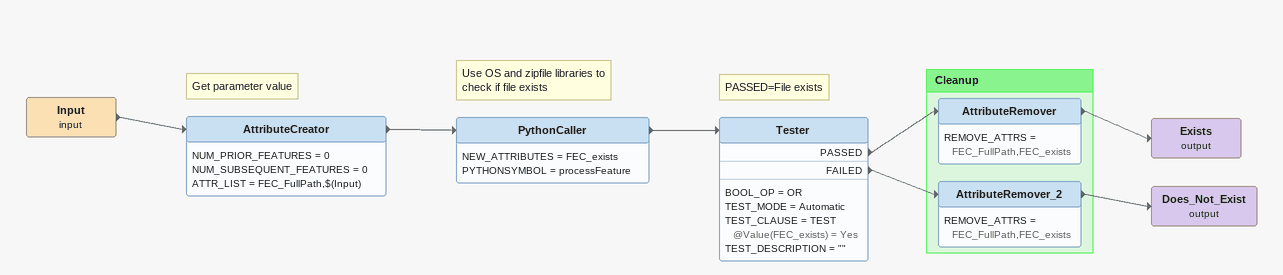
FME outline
Input (input)
    -> AttributeCreator
Note: Get parameter value
AttributeCreator
    NUM_PRIOR_FEATURES = 0
    NUM_SUBSEQUENT_FEATURES = 0
    ATTR_LIST = FEC_FullPath,$(Input)
    -> PythonCaller
Note: Use OS and zipfile libraries to / check if file exists
PythonCaller
    NEW_ATTRIBUTES = FEC_exists
    PYTHONSYMBOL = processFeature
    -> Tester
Note: PASSED=File exists
Tester
    BOOL_OP = OR
    TEST_MODE = Automatic
    TEST_CLAUSE = TEST @Value(FEC_exists) = Yes
    TEST_DESCRIPTION = ""
    PASSED -> AttributeRemover
    FAILED -> AttributeRemover_2
Exists (output)
Does_Not_Exist (output)

Bookmark: Cleanup
AttributeRemover
    REMOVE_ATTRS = FEC_FullPath,FEC_exists
    -> Exists (output)
AttributeRemover_2
    REMOVE_ATTRS = FEC_FullPath,FEC_exists
    -> Does_Not_Exist (output)
